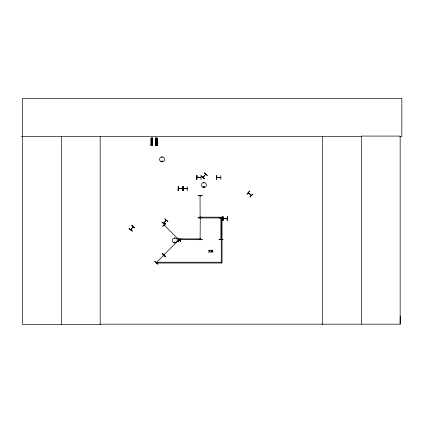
<?xml version="1.0" encoding="UTF-8"?>
<svg xmlns="http://www.w3.org/2000/svg" width="423" height="423" viewBox="0 0 423 423"><rect width="100%" height="100%" fill="white"/><g stroke="black" fill="none" stroke-linecap="round" stroke-linejoin="round"><path stroke-width="0.63" d="M399.872 136.518L401.85 136.518L401.85 98.379L22.514 98.379L22.514 324.621L100.23 324.621L100.177 324.177L400.163 324.177L400.221 315.997M251.384 195.378L248.306 192.835M179.119 240.01L179.363 240.222L179.077 239.936M200.058 195.759L200.1 217.322M200.084 196.071L200.259 195.685L200.264 196.039M200.095 216.914L200.068 217.295M200.074 218.279L200.259 217.866M200.259 239.413L200.238 239.048L200.238 239.497M221.092 218.289L221.092 217.866M220.928 239.497L220.928 239.048L221.07 239.497M221.092 239.132L221.113 239.413M161.835 157.245L162.268 157.187L161.861 157.298M161.782 161.232C162.596 160.343 162.02 162.242 161.845 161.11M174.339 242.3C175.497 241.253 174.736 243.315 174.419 242.485M174.926 238.366L174.54 238.202L174.905 238.413M174.466 242.231C174.953 243.22 175.069 241.544 174.525 242.178M203.685 182.91L204.119 182.852L203.712 182.958M203.632 186.897C204.357 185.988 204.034 187.881 203.675 186.834M204.256 186.992C203.675 185.48 203.289 188.209 204.298 186.897M200.259 218.247L200.1 217.856M221.086 218.247L220.928 217.856M166.324 220.388L163.579 223.275L163.96 223.08M166.123 220.626L166.239 220.246M164.462 225.089L164.119 224.973L179.304 240.222M179.5 240.127L179.23 239.815M163.78 255.148L164.034 255.159M200.259 217.306L200.253 216.925M221.086 239.444L221.07 239.09M130.839 229.731L131.019 229.515M133.224 226.569L133.076 226.971M182.376 188.764L178.379 188.515L178.733 188.716M187.14 188.536L183.196 188.536L183.545 188.743M200.608 177.411C201.649 177.771 196.103 176.724 197.298 177.612M216.75 177.433L217.147 177.417M156.563 262.646L156.394 262.768M166.324 220.431L163.685 223.397M163.939 255.101L164.061 254.725M178.839 239.92L179.098 239.688L163.844 254.947M223.122 218.453L227.029 218.622M227.056 218.596L223.08 218.628M133.335 226.659L130.665 229.626M133.382 226.67L130.797 229.737M132.251 231.016L129.01 228.589L132.235 231.037M182.006 188.536L182.413 188.536M182.355 188.69L178.353 188.674L182.424 188.721M200.983 177.618L196.917 177.618L200.888 177.612M220.711 177.612L216.835 177.411M220.431 177.411L220.795 177.433M204.251 172.891L207.286 175.556M203.098 177.242L205.694 174.197L203.209 177.396M161.967 222.186L165.15 224.687M163.616 223.265L166.17 220.293M165.166 224.666L161.983 222.17M167.968 221.446L164.901 218.807M250.009 196.986L252.737 193.998M250.12 197.086L252.859 194.109M154.834 261.372L157.763 264.164M162.564 253.641L165.509 256.412L162.575 253.631M156.41 262.524L163.807 255.159M157.779 264.142L154.839 261.366M165.414 223.312L162.718 226.331L165.398 223.296M178.839 239.984L179.225 239.862L178.929 240.116M178.062 241.676L180.901 238.799M178.168 241.782L181.023 238.921M162.157 161.607C163.035 160.322 160.872 161.327 162.057 161.597M174.916 242.617L174.641 242.654M187.14 188.743L183.17 188.7M156.33 145.327L156.494 145.02M164.219 224.872L164.515 225.136M198.144 195.479L202.189 195.659L198.144 195.463M198.149 195.659L202.189 195.632M222.831 216.518L223.08 220.557L222.852 216.518M198.149 217.39L202.189 217.327L198.149 217.332L199.883 217.528M223.021 217.84L218.977 217.84L220.134 217.634M221.864 217.623L223.021 217.618L218.977 217.66M200.259 217.935L200.1 239.497M218.977 217.808L223.021 217.782M227.125 220.531L227.325 216.486L227.151 220.531M199.883 239.555L202.189 239.54M198.149 239.714L202.194 239.709M21.15 136.677L22.514 136.671M22.514 136.518L361.337 136.518M157.166 138.109L155.611 138.115L155.611 145.422L157.166 145.412L157.134 138.109L157.06 145.412M151.164 138.86L152.513 138.86M155.712 138.86L157.06 138.86M151.164 139.352L152.513 139.352M155.712 139.352L157.06 139.352M151.164 140.092L152.513 140.092M155.712 140.092L157.06 140.092M151.164 140.753L152.513 140.753M155.712 140.753L157.06 140.753M151.164 141.494L152.513 141.494M155.712 141.494L157.06 141.494M151.164 144.671L152.513 144.671M155.712 144.671L157.06 144.671M150.942 144.883L152.74 144.883M155.49 144.883L157.287 144.883M150.942 144.936L152.74 144.936M155.49 144.936L157.287 144.936M200.973 175.482L201.031 179.526M220.795 175.482L220.854 179.526M216.793 177.433L220.711 177.411M216.74 177.618L220.806 177.618M187.225 186.606L187.252 190.651M183.17 188.743L187.236 188.743M182.413 190.625L182.636 186.585L182.466 190.625M221.266 217.951L199.704 217.951L199.704 217.163L222.054 217.163L222.054 263.016L156.706 263.016L156.706 262.228L221.266 262.228M186.818 188.732L187.225 188.558M200.259 239.132L200.058 239.413M131.759 225.279L134.874 227.86M129.105 228.478L132.219 231.058M204.346 172.774L207.418 175.402M201.549 176.047L204.626 178.675M164.806 218.924L167.857 221.573M248.259 192.803L251.262 195.542M177.882 238.175L180.758 241.015M177.776 238.281L180.653 241.121M162.638 253.567L165.451 256.47M223 216.518L223.053 220.557M400.163 324.177L400.163 136.079L361.337 136.079L361.337 324.177M322.506 136.518L322.506 324.621M221.266 217.163L221.266 263.016M220.928 217.898L220.928 239.455M196.922 175.482L196.875 179.526M183.127 186.606L183.154 190.651M178.316 186.585L178.316 190.625M178.162 186.585L178.162 190.625M156.954 138.109L156.959 145.412M156.901 138.109L156.907 145.412M156.785 138.109L156.801 145.412M156.7 138.109L156.695 145.412M156.595 145.412L156.182 145.412M156.082 138.115L156.05 145.422M155.992 138.115L155.976 145.422M155.876 138.115L155.907 145.422M155.812 138.115L155.786 145.422M155.712 138.115L155.727 145.422M152.529 138.109L152.513 145.412M152.439 138.109L152.502 145.412M152.407 145.412L152.349 138.109L152.264 145.412M152.238 138.109L152.18 145.412L152.148 138.109M152.047 145.412L151.635 145.412M151.534 138.115L151.529 145.422M151.445 138.115L151.429 145.422M151.323 138.115L151.328 145.422M151.265 138.115L151.238 145.422M151.18 138.115L151.164 145.422M100.172 136.518L100.172 324.621M61.346 136.518L61.346 324.621M151.55 141.044C151.915 142.191 152.439 140.24 151.55 141.044M156.098 141.044C156.462 142.191 156.986 140.24 156.098 141.044M210.051 250.12L209.533 250.961L208.698 250.12L209.359 251.188L208.676 252.256L209.512 251.399L210.358 252.256L209.692 251.172L210.358 250.12L210.051 250.12M212.674 250.12L212.156 250.961L211.32 250.12L211.981 251.188L211.299 252.256L212.135 251.399L212.981 252.256L212.314 251.172L212.981 250.12L212.674 250.12M131.87 225.147L134.852 227.881L131.854 225.163M201.586 176.005L204.515 178.802L201.57 176.026M249.544 191.085L246.984 194.22L249.544 191.085M162.432 253.626L165.15 256.629L162.432 253.626M177.893 238.16L180.61 241.163L177.893 238.16M202.189 217.634L198.149 217.866L202.189 217.618M223.021 239.487L218.982 239.735L223.021 239.487M152.618 138.109L151.064 138.115L151.064 145.422L152.618 145.412L152.613 138.109M196.933 175.482L196.706 179.526L196.933 175.482M216.75 175.482L216.528 179.526L216.745 175.482M178.369 186.585L178.146 190.625L178.369 186.585M183.18 186.606L182.958 190.651L183.18 186.606M200.269 238.889L178.712 238.889L178.712 239.672L200.269 239.672L200.269 238.889M160.793 161.528A2.527 2.527 0 0 0 164.579 159.344A2.527 2.527 0 0 0 160.793 157.155A2.527 2.527 0 0 0 160.793 161.528M202.643 187.193A2.522 2.522 0 0 0 206.429 185.004A2.522 2.522 0 0 0 202.643 182.821A2.522 2.522 0 0 0 202.643 187.193M173.472 242.591A2.517 2.517 0 0 0 177.248 240.412A2.517 2.517 0 0 0 173.472 238.234A2.517 2.517 0 0 0 173.472 242.591"/></g></svg>
